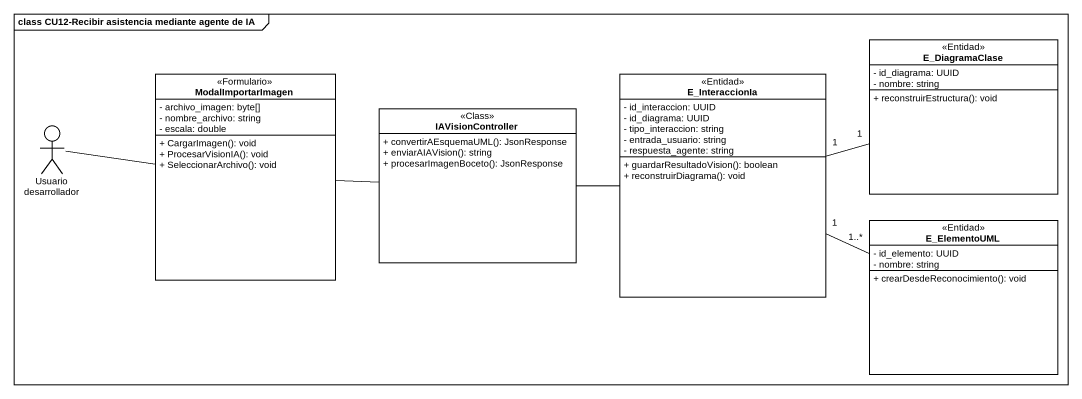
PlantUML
@startuml
mainframe class CU12-Recibir asistencia mediante agente de IA
allowmixing
hide circle
hide empty members
skinparam classAttributeIconSize 0
class E_DiagramaClase <<Entidad>> {
  - id_diagrama: UUID
  - nombre: string
  + reconstruirEstructura(): void
}
class ModalImportarImagen <<Formulario>> {
  - archivo_imagen: byte[]
  - nombre_archivo: string
  - escala: double
  + CargarImagen(): void
  + ProcesarVisionIA(): void
  + SeleccionarArchivo(): void
}
class E_InteraccionIa <<Entidad>> {
  - id_interaccion: UUID
  - id_diagrama: UUID
  - tipo_interaccion: string
  - entrada_usuario: string
  - respuesta_agente: string
  + guardarResultadoVision(): boolean
  + reconstruirDiagrama(): void
}
actor "Usuario desarrollador" as Usuario_desarrollador
class IAVisionController <<Class>> {
  + convertirAEsquemaUML(): JsonResponse
  + enviarAIAVision(): string
  + procesarImagenBoceto(): JsonResponse
}
class E_ElementoUML <<Entidad>> {
  - id_elemento: UUID
  - nombre: string
  + crearDesdeReconocimiento(): void
}
ModalImportarImagen -right- IAVisionController
E_InteraccionIa "1" -right- "1" E_DiagramaClase
E_InteraccionIa "1" -right- "1..*" E_ElementoUML
Usuario_desarrollador -right- ModalImportarImagen
IAVisionController -right- E_InteraccionIa
@enduml
